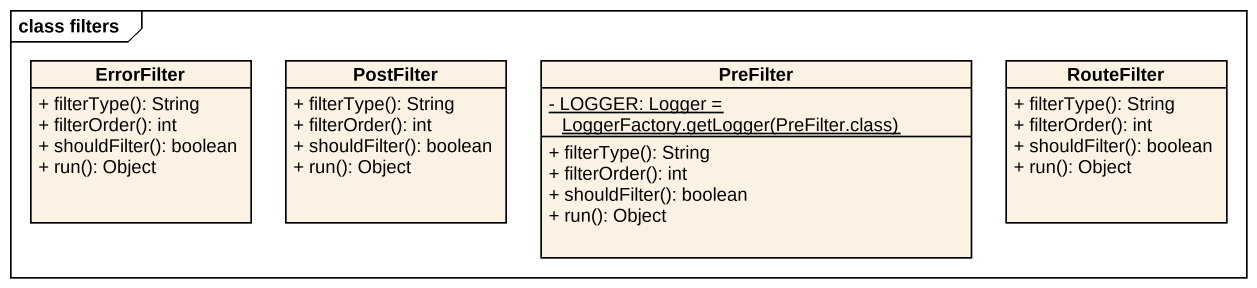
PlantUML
@startuml
mainframe class filters
hide circle
hide empty members
skinparam classAttributeIconSize 0
class ErrorFilter {
  + filterType(): String
  + filterOrder(): int
  + shouldFilter(): boolean
  + run(): Object
}
class PostFilter {
  + filterType(): String
  + filterOrder(): int
  + shouldFilter(): boolean
  + run(): Object
}
class PreFilter {
  {static} {field} - LOGGER: Logger = LoggerFactory.getLogger(PreFilter.class)
  + filterType(): String
  + filterOrder(): int
  + shouldFilter(): boolean
  + run(): Object
}
class RouteFilter {
  + filterType(): String
  + filterOrder(): int
  + shouldFilter(): boolean
  + run(): Object
}
@enduml
